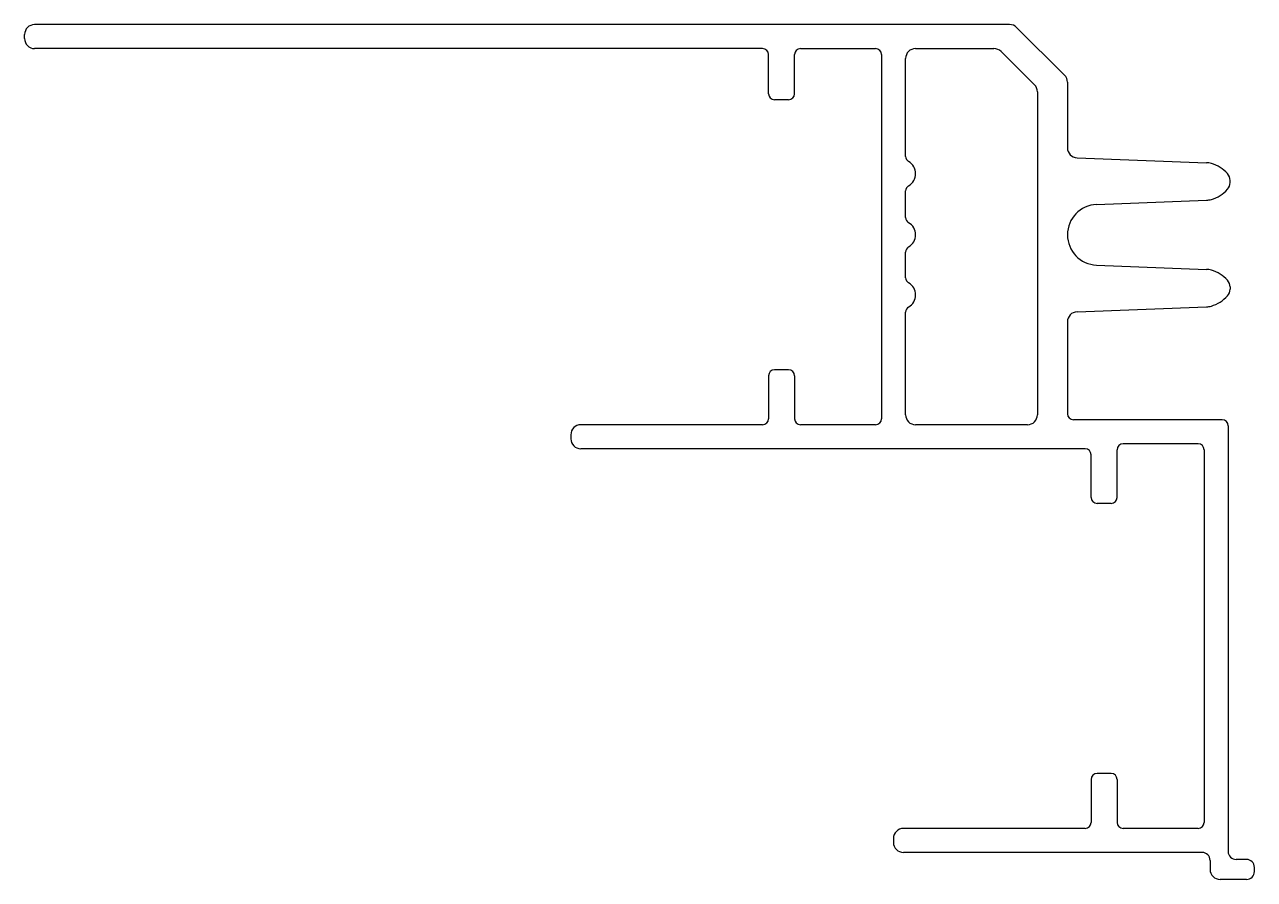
# Model space of a CAD drawing. Extents: x 75.6 to 137, y 21.6 to 64.3.
import ezdxf

# ---------------------------------------------------------------- set-up
doc = ezdxf.new("R2010")
doc.units = 0
doc.layers.get('0').update_dxf_attribs({"linetype": 'CONTINUOUS'})

msp = doc.modelspace()

# ---------------------------------------------------------------- linework, layer by layer
at = {"linetype": 'CONTINUOUS'}
for p, q in [((124.791, 64.301), (76.093, 64.301)), ((125.144, 64.155), (127.535, 61.775)), ((75.593, 63.601), (75.593, 63.801)), ((112.452, 63.101), (76.093, 63.101)), ((112.752, 60.844), (112.752, 62.801)), ((114.052, 60.844), (114.052, 62.801)), ((114.352, 63.101), (118.097, 63.101)), ((118.397, 62.801), (118.397, 44.601)), ((120.097, 63.101), (124.013, 63.101)), ((124.365, 62.955), (126.035, 61.293)), ((119.597, 57.713), (119.597, 62.601)), ((126.182, 60.939), (126.182, 44.801)), ((127.682, 61.421), (127.682, 58.145)), ((113.752, 60.544), (113.052, 60.544)), ((128.163, 57.645), (134.63, 57.395)), ((135.805, 56.404), (135.805, 56.513)), ((119.597, 54.658), (119.597, 55.986)), ((129.14, 55.31), (134.63, 55.522)), ((119.597, 51.65), (119.597, 52.931)), ((129.14, 52.279), (134.63, 52.067)), ((135.805, 51.185), (135.805, 51.076)), ((119.597, 44.801), (119.597, 49.924)), ((128.163, 49.944), (134.63, 50.194)), ((127.682, 49.444), (127.682, 44.849)), ((112.752, 46.744), (112.752, 44.601)), ((113.752, 47.044), (113.052, 47.044)), ((114.052, 46.744), (114.052, 44.601)), ((112.452, 44.301), (103.376, 44.301)), ((118.097, 44.301), (114.352, 44.301)), ((125.682, 44.301), (120.097, 44.301)), ((135.409, 44.549), (127.982, 44.549)), ((135.709, 44.249), (135.709, 22.973)), ((102.876, 43.801), (102.876, 43.601)), ((128.564, 43.101), (103.376, 43.101)), ((130.164, 40.667), (130.164, 43.049)), ((134.209, 43.349), (130.464, 43.349)), ((134.509, 43.049), (134.509, 24.423)), ((128.864, 40.667), (128.864, 42.801)), ((129.864, 40.367), (129.164, 40.367)), ((128.864, 26.567), (128.864, 24.423)), ((129.864, 26.867), (129.164, 26.867)), ((130.164, 26.567), (130.164, 24.423)), ((128.564, 24.123), (119.489, 24.123)), ((134.209, 24.123), (130.464, 24.123)), ((118.989, 23.623), (118.989, 23.423)), ((134.407, 22.923), (119.489, 22.923)), ((134.807, 22.523), (134.807, 22.073)), ((136.62, 22.573), (136.109, 22.573)), ((137.02, 21.973), (137.02, 22.173)), ((136.62, 21.573), (135.307, 21.573))]:
    msp.add_line(p, q, dxfattribs=at)
for centre, radius, start, end in [((76.093, 63.801), 0.5, 90, 180), ((124.791, 63.801), 0.5, 45.12765, 90), ((76.093, 63.601), 0.5, 180, 270), ((112.452, 62.801), 0.3, 0, 90), ((114.352, 62.801), 0.3, 90, 180), ((118.097, 62.801), 0.3, 0, 90), ((120.097, 62.601), 0.5, 90, 180), ((124.013, 62.601), 0.5, 45.12765, 90), ((127.182, 61.421), 0.5, 0, 45.12765), ((113.052, 60.844), 0.3, 180, 270), ((113.752, 60.844), 0.3, 270, 0), ((125.682, 60.939), 0.5, 0, 45.12765), ((128.182, 58.145), 0.5, 180, 267.78764), ((119.897, 57.713), 0.3, 180, 240.20979), ((119.403, 56.849), 0.695, 299.79021, 60.20979), ((134.592, 56.396), 1, 73.87421, 87.78764), ((134.393, 55.707), 1.717, 41.73695, 73.87421), ((135.305, 56.513), 0.5, 0, 42.34534), ((119.897, 55.986), 0.3, 119.79021, 180), ((134.393, 57.21), 1.717, 286.12579, 318.26305), ((135.305, 56.404), 0.5, 317.65466, 0), ((129.199, 53.794), 1.517, 92.21236, 267.78764), ((134.592, 56.521), 1, 272.21236, 286.12579), ((119.897, 54.658), 0.3, 180, 240.20979), ((119.403, 53.794), 0.695, 299.79021, 60.20979), ((119.897, 52.931), 0.3, 119.79021, 180), ((119.897, 51.65), 0.3, 180, 240.20979), ((134.592, 51.067), 1, 73.87421, 87.78764), ((134.393, 50.378), 1.717, 41.73695, 73.87421), ((119.403, 50.787), 0.695, 299.79021, 60.20979), ((135.305, 51.185), 0.5, 0, 42.34534), ((135.305, 51.076), 0.5, 317.65466, 0), ((134.393, 51.882), 1.717, 286.12579, 318.26305), ((119.897, 49.924), 0.3, 119.79021, 180), ((128.182, 49.444), 0.5, 92.21236, 180), ((134.592, 51.193), 1, 272.21236, 286.12579), ((113.052, 46.744), 0.3, 90, 180), ((113.752, 46.744), 0.3, 0, 90), ((127.982, 44.849), 0.3, 180, 270), ((103.376, 43.801), 0.5, 90, 180), ((112.452, 44.601), 0.3, 270, 0), ((114.352, 44.601), 0.3, 180, 270), ((118.097, 44.601), 0.3, 270, 0), ((120.097, 44.801), 0.5, 180, 270), ((125.682, 44.801), 0.5, 270, 0), ((135.409, 44.249), 0.3, 0, 90), ((103.376, 43.601), 0.5, 180, 270), ((128.564, 42.801), 0.3, 0, 90), ((130.464, 43.049), 0.3, 90, 180), ((134.209, 43.049), 0.3, 0, 90), ((129.164, 40.667), 0.3, 180, 270), ((129.864, 40.667), 0.3, 270, 0), ((129.164, 26.567), 0.3, 90, 180), ((129.864, 26.567), 0.3, 0, 90), ((119.489, 23.623), 0.5, 90, 180), ((128.564, 24.423), 0.3, 270, 0), ((130.464, 24.423), 0.3, 180, 270), ((134.209, 24.423), 0.3, 270, 0), ((119.489, 23.423), 0.5, 180, 270), ((134.407, 22.523), 0.4, 0, 90), ((136.109, 22.973), 0.4, 180, 270), ((136.62, 22.173), 0.4, 0, 90), ((135.307, 22.073), 0.5, 180, 270), ((136.62, 21.973), 0.4, 270, 0)]:
    msp.add_arc(centre, radius, start, end, dxfattribs=at)

doc.saveas('drawing.dxf')
